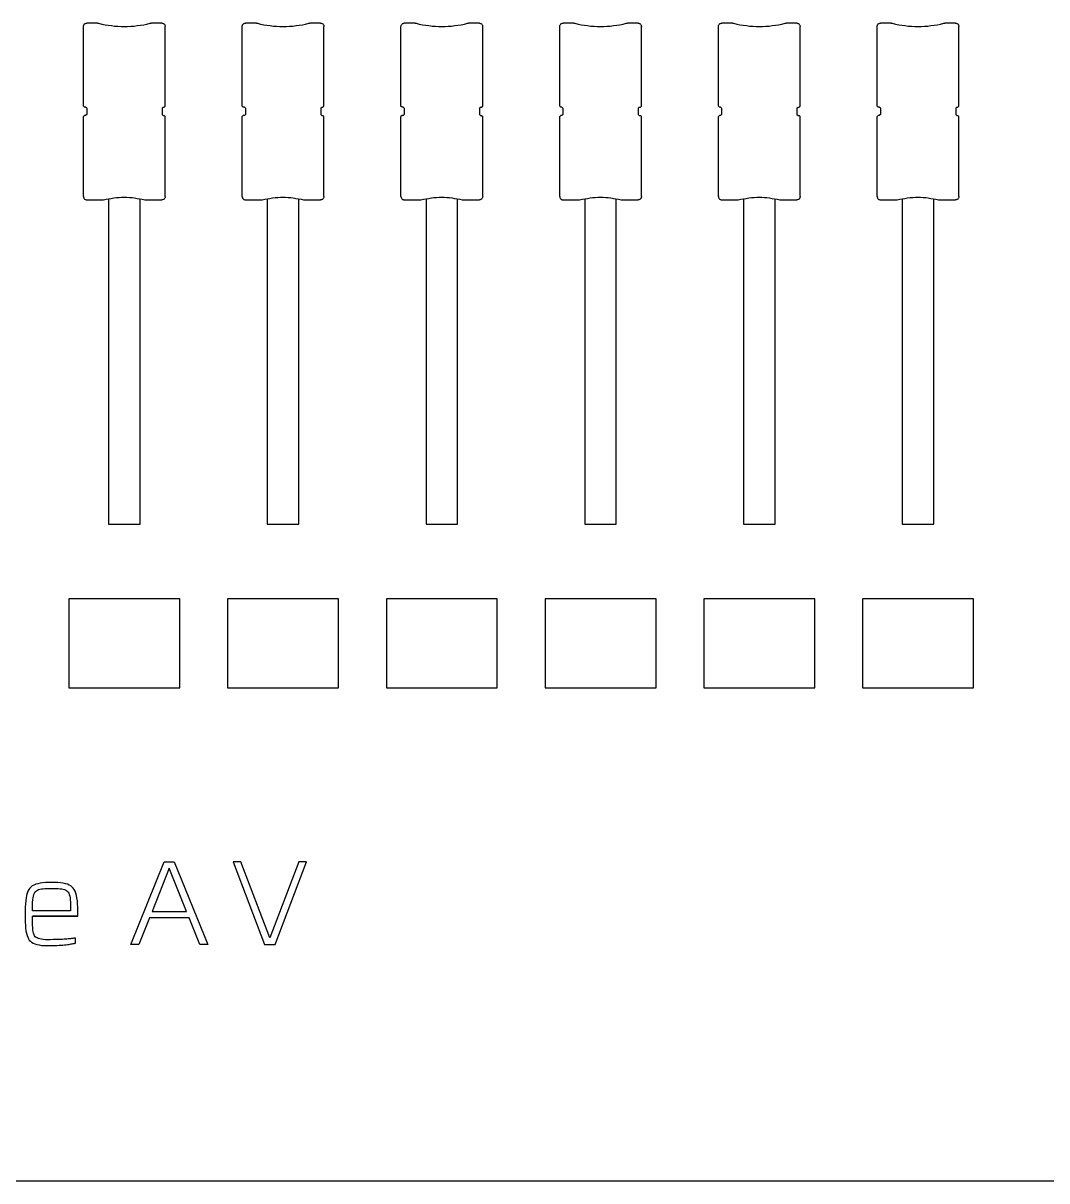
# Model space of a CAD drawing. Extents: x -49 to 275, y -8 to 142.
# Drawn here: x 31.97 to 36.81, y 87.31 to 92.78 of the extents above; entities that cross this region are included whole.
import ezdxf
from ezdxf.enums import TextEntityAlignment as Align

# ---------------------------------------------------------------- set-up
doc = ezdxf.new("R2010")
doc.units = 0
doc.header["$LTSCALE"] = 0.5
doc.header["$MEASUREMENT"] = 0
doc.layers.get('0').update_dxf_attribs({"linetype": 'CONTINUOUS'})
doc.layers.add('RISER', color=7, linetype='CONTINUOUS')
doc.styles.add('ARIAL', font='arial.ttf')

# ---------------------------------------------------------------- blocks, each defined once
blk = doc.blocks.new('*U31')
at = {"layer": 'RISER'}
for p, q in [((-4.506, -0.4239), (-4.506, -0.0478)), ((-4.4394, -0.0323), (-4.4904, -0.0323)), ((-4.4394, -0.0323), (-4.4345, -0.033)), ((-4.1915, -0.033), (-4.1865, -0.0323)), ((-4.1356, -0.0323), (-4.1865, -0.0323)), ((-4.12, -0.4239), (-4.12, -0.0478)), ((-3.756, -0.4239), (-3.756, -0.0478)), ((-3.6894, -0.0323), (-3.7404, -0.0323)), ((-3.6894, -0.0323), (-3.6845, -0.033)), ((-3.4415, -0.033), (-3.4365, -0.0323)), ((-3.3856, -0.0323), (-3.4365, -0.0323)), ((-3.37, -0.4239), (-3.37, -0.0478)), ((-3.006, -0.4239), (-3.006, -0.0478)), ((-2.9394, -0.0323), (-2.9904, -0.0323)), ((-2.9394, -0.0323), (-2.9345, -0.033)), ((-2.6915, -0.033), (-2.6865, -0.0323)), ((-2.6356, -0.0323), (-2.6865, -0.0323)), ((-2.62, -0.4239), (-2.62, -0.0478)), ((-2.256, -0.4239), (-2.256, -0.0478)), ((-2.1894, -0.0323), (-2.2404, -0.0323)), ((-2.1894, -0.0323), (-2.1845, -0.033)), ((-1.9415, -0.033), (-1.9365, -0.0323)), ((-1.8856, -0.0323), (-1.9365, -0.0323)), ((-1.87, -0.4239), (-1.87, -0.0478)), ((-1.506, -0.4239), (-1.506, -0.0478)), ((-1.4394, -0.0323), (-1.4904, -0.0323)), ((-1.4394, -0.0323), (-1.4345, -0.033)), ((-1.1915, -0.033), (-1.1865, -0.0323)), ((-1.1356, -0.0323), (-1.1865, -0.0323)), ((-1.12, -0.4239), (-1.12, -0.0478)), ((-0.756, -0.4239), (-0.756, -0.0478)), ((-0.6894, -0.0323), (-0.7404, -0.0323)), ((-0.6894, -0.0323), (-0.6845, -0.033)), ((-0.4415, -0.033), (-0.4365, -0.0323)), ((-0.3856, -0.0323), (-0.4365, -0.0323)), ((-0.37, -0.4239), (-0.37, -0.0478)), ((-4.501, -0.4289), (-4.506, -0.4239)), ((-4.496, -0.4289), (-4.501, -0.4289)), ((-4.491, -0.4338), (-4.496, -0.4289)), ((-4.491, -0.4338), (-4.491, -0.4636)), ((-4.135, -0.4338), (-4.13, -0.4289)), ((-4.135, -0.4338), (-4.135, -0.4636)), ((-4.13, -0.4289), (-4.125, -0.4289)), ((-4.125, -0.4289), (-4.12, -0.4239)), ((-3.751, -0.4289), (-3.756, -0.4239)), ((-3.746, -0.4289), (-3.751, -0.4289)), ((-3.741, -0.4338), (-3.746, -0.4289)), ((-3.741, -0.4338), (-3.741, -0.4636)), ((-3.385, -0.4338), (-3.38, -0.4289)), ((-3.385, -0.4338), (-3.385, -0.4636)), ((-3.38, -0.4289), (-3.375, -0.4289)), ((-3.375, -0.4289), (-3.37, -0.4239)), ((-3.001, -0.4289), (-3.006, -0.4239)), ((-2.996, -0.4289), (-3.001, -0.4289)), ((-2.991, -0.4338), (-2.996, -0.4289)), ((-2.991, -0.4338), (-2.991, -0.4636)), ((-2.635, -0.4338), (-2.63, -0.4289)), ((-2.635, -0.4338), (-2.635, -0.4636)), ((-2.63, -0.4289), (-2.625, -0.4289)), ((-2.625, -0.4289), (-2.62, -0.4239)), ((-2.251, -0.4289), (-2.256, -0.4239)), ((-2.246, -0.4289), (-2.251, -0.4289)), ((-2.241, -0.4338), (-2.246, -0.4289)), ((-2.241, -0.4338), (-2.241, -0.4636)), ((-1.885, -0.4338), (-1.88, -0.4289)), ((-1.885, -0.4338), (-1.885, -0.4636)), ((-1.88, -0.4289), (-1.875, -0.4289)), ((-1.875, -0.4289), (-1.87, -0.4239)), ((-1.501, -0.4289), (-1.506, -0.4239)), ((-1.496, -0.4289), (-1.501, -0.4289)), ((-1.491, -0.4338), (-1.496, -0.4289)), ((-1.491, -0.4338), (-1.491, -0.4636)), ((-1.135, -0.4338), (-1.13, -0.4289)), ((-1.135, -0.4338), (-1.135, -0.4636)), ((-1.13, -0.4289), (-1.125, -0.4289)), ((-1.125, -0.4289), (-1.12, -0.4239)), ((-0.751, -0.4289), (-0.756, -0.4239)), ((-0.746, -0.4289), (-0.751, -0.4289)), ((-0.741, -0.4338), (-0.746, -0.4289)), ((-0.741, -0.4338), (-0.741, -0.4636)), ((-0.385, -0.4338), (-0.38, -0.4289)), ((-0.385, -0.4338), (-0.385, -0.4636)), ((-0.38, -0.4289), (-0.375, -0.4289)), ((-0.375, -0.4289), (-0.37, -0.4239)), ((-4.501, -0.4686), (-4.506, -0.4735)), ((-4.506, -0.8513), (-4.506, -0.4735)), ((-4.496, -0.4686), (-4.501, -0.4686)), ((-4.491, -0.4636), (-4.496, -0.4686)), ((-4.135, -0.4636), (-4.13, -0.4686)), ((-4.13, -0.4686), (-4.125, -0.4686)), ((-4.125, -0.4686), (-4.12, -0.4735)), ((-4.12, -0.8513), (-4.12, -0.4735)), ((-3.751, -0.4686), (-3.756, -0.4735)), ((-3.756, -0.8513), (-3.756, -0.4735)), ((-3.746, -0.4686), (-3.751, -0.4686)), ((-3.741, -0.4636), (-3.746, -0.4686)), ((-3.385, -0.4636), (-3.38, -0.4686)), ((-3.38, -0.4686), (-3.375, -0.4686)), ((-3.375, -0.4686), (-3.37, -0.4735)), ((-3.37, -0.8513), (-3.37, -0.4735)), ((-3.001, -0.4686), (-3.006, -0.4735)), ((-3.006, -0.8513), (-3.006, -0.4735)), ((-2.996, -0.4686), (-3.001, -0.4686)), ((-2.991, -0.4636), (-2.996, -0.4686)), ((-2.635, -0.4636), (-2.63, -0.4686)), ((-2.63, -0.4686), (-2.625, -0.4686)), ((-2.625, -0.4686), (-2.62, -0.4735)), ((-2.62, -0.8513), (-2.62, -0.4735)), ((-2.251, -0.4686), (-2.256, -0.4735)), ((-2.256, -0.8513), (-2.256, -0.4735)), ((-2.246, -0.4686), (-2.251, -0.4686)), ((-2.241, -0.4636), (-2.246, -0.4686)), ((-1.885, -0.4636), (-1.88, -0.4686)), ((-1.88, -0.4686), (-1.875, -0.4686)), ((-1.875, -0.4686), (-1.87, -0.4735)), ((-1.87, -0.8513), (-1.87, -0.4735)), ((-1.501, -0.4686), (-1.506, -0.4735)), ((-1.506, -0.8513), (-1.506, -0.4735)), ((-1.496, -0.4686), (-1.501, -0.4686)), ((-1.491, -0.4636), (-1.496, -0.4686)), ((-1.135, -0.4636), (-1.13, -0.4686)), ((-1.13, -0.4686), (-1.125, -0.4686)), ((-1.125, -0.4686), (-1.12, -0.4735)), ((-1.12, -0.8513), (-1.12, -0.4735)), ((-0.751, -0.4686), (-0.756, -0.4735)), ((-0.756, -0.8513), (-0.756, -0.4735)), ((-0.746, -0.4686), (-0.751, -0.4686)), ((-0.741, -0.4636), (-0.746, -0.4686)), ((-0.385, -0.4636), (-0.38, -0.4686)), ((-0.38, -0.4686), (-0.375, -0.4686)), ((-0.375, -0.4686), (-0.37, -0.4735)), ((-0.37, -0.8513), (-0.37, -0.4735)), ((-4.4904, -0.8667), (-4.4283, -0.8667)), ((-4.4283, -0.8667), (-4.4121, -0.8665)), ((-4.3875, -0.8634), (-4.3875, -2.3988)), ((-4.2385, -2.3988), (-4.2385, -0.8634)), ((-4.2162, -0.8662), (-4.1949, -0.8667)), ((-4.1949, -0.8667), (-4.1356, -0.8667)), ((-3.7404, -0.8667), (-3.6783, -0.8667)), ((-3.6783, -0.8667), (-3.6621, -0.8665)), ((-3.6375, -0.8634), (-3.6375, -2.3988)), ((-3.4885, -2.3988), (-3.4885, -0.8634)), ((-3.4662, -0.8662), (-3.4449, -0.8667)), ((-3.4449, -0.8667), (-3.3856, -0.8667)), ((-2.9904, -0.8667), (-2.9283, -0.8667)), ((-2.9283, -0.8667), (-2.9121, -0.8665)), ((-2.8875, -0.8634), (-2.8875, -2.3988)), ((-2.7385, -2.3988), (-2.7385, -0.8634)), ((-2.7162, -0.8662), (-2.6949, -0.8667)), ((-2.6949, -0.8667), (-2.6356, -0.8667)), ((-2.2404, -0.8667), (-2.1783, -0.8667)), ((-2.1783, -0.8667), (-2.1621, -0.8665)), ((-2.1375, -0.8634), (-2.1375, -2.3988)), ((-1.9885, -2.3988), (-1.9885, -0.8634)), ((-1.9662, -0.8662), (-1.9449, -0.8667)), ((-1.9449, -0.8667), (-1.8856, -0.8667)), ((-1.4904, -0.8667), (-1.4283, -0.8667)), ((-1.4283, -0.8667), (-1.4121, -0.8665)), ((-1.3875, -0.8634), (-1.3875, -2.3988)), ((-1.2385, -2.3988), (-1.2385, -0.8634)), ((-1.2162, -0.8662), (-1.1949, -0.8667)), ((-1.1949, -0.8667), (-1.1356, -0.8667)), ((-0.7404, -0.8667), (-0.6783, -0.8667)), ((-0.6783, -0.8667), (-0.6621, -0.8665)), ((-0.6375, -0.8634), (-0.6375, -2.3988)), ((-0.4885, -2.3988), (-0.4885, -0.8634)), ((-0.4662, -0.8662), (-0.4449, -0.8667)), ((-0.4449, -0.8667), (-0.3856, -0.8667)), ((-4.3875, -2.3988), (-4.2385, -2.3988)), ((-3.6375, -2.3988), (-3.4885, -2.3988)), ((-2.8875, -2.3988), (-2.7385, -2.3988)), ((-2.1375, -2.3988), (-1.9885, -2.3988)), ((-1.3875, -2.3988), (-1.2385, -2.3988)), ((-0.6375, -2.3988), (-0.4885, -2.3988)), ((-4.051, -2.7501), (-4.575, -2.7501)), ((-4.575, -2.7501), (-4.575, -3.171)), ((-4.051, -3.171), (-4.051, -2.7501)), ((-3.301, -2.7501), (-3.825, -2.7501)), ((-3.825, -2.7501), (-3.825, -3.171)), ((-3.301, -3.171), (-3.301, -2.7501)), ((-2.551, -2.7501), (-3.075, -2.7501)), ((-3.075, -2.7501), (-3.075, -3.171)), ((-2.551, -3.171), (-2.551, -2.7501)), ((-1.801, -2.7501), (-2.325, -2.7501)), ((-2.325, -2.7501), (-2.325, -3.171)), ((-1.801, -3.171), (-1.801, -2.7501)), ((-1.051, -2.7501), (-1.575, -2.7501)), ((-1.575, -2.7501), (-1.575, -3.171)), ((-1.051, -3.171), (-1.051, -2.7501)), ((-0.301, -2.7501), (-0.825, -2.7501)), ((-0.825, -2.7501), (-0.825, -3.171)), ((-0.301, -3.171), (-0.301, -2.7501)), ((-4.575, -3.171), (-4.051, -3.171)), ((-3.825, -3.171), (-3.301, -3.171)), ((-3.075, -3.171), (-2.551, -3.171)), ((-2.325, -3.171), (-1.801, -3.171)), ((-1.575, -3.171), (-1.051, -3.171)), ((-0.825, -3.171), (-0.301, -3.171)), ((-7.941, -5.4991), (7.941, -5.4991))]:
    blk.add_line(p, q, dxfattribs=at)
for points in [[(-3.9189, -4.3826), (-3.9567, -4.3826), (-4.0066, -4.2579), (-4.1948, -4.2579), (-4.2452, -4.3826), (-4.2825, -4.3826), (-4.1242, -3.9922), (-4.0772, -3.9922), (-3.9189, -4.3826), (-3.9189, -4.3826)], [(-4.1821, -4.2269), (-4.0187, -4.2269), (-4.1007, -4.0227), (-4.1821, -4.2269)], [(-3.4891, -3.9922), (-3.6256, -4.351), (-3.7621, -3.9922), (-3.7983, -3.9922), (-3.6503, -4.3826), (-3.6004, -4.3826), (-3.4524, -3.9922), (-3.4891, -3.9922), (-3.4891, -3.9922)], [(-4.5542, -4.1171), (-4.5542, -4.1171), (-4.5596, -4.1116), (-4.566, -4.1067), (-4.5735, -4.1025), (-4.5821, -4.0989), (-4.5918, -4.0959), (-4.6026, -4.0936), (-4.6145, -4.092), (-4.6275, -4.091), (-4.6416, -4.0906), (-4.6567, -4.0909), (-4.6567, -4.0909), (-4.6721, -4.0906), (-4.6863, -4.091), (-4.6994, -4.092), (-4.7114, -4.0936), (-4.7222, -4.0959), (-4.732, -4.0989), (-4.7407, -4.1025), (-4.7482, -4.1067), (-4.7546, -4.1116), (-4.76, -4.1171), (-4.76, -4.1171), (-4.7645, -4.1236), (-4.7684, -4.1314), (-4.7719, -4.1407), (-4.7748, -4.1512), (-4.7772, -4.1631), (-4.7791, -4.1764), (-4.7804, -4.191), (-4.7813, -4.2069), (-4.7816, -4.2242), (-4.7813, -4.2429), (-4.7813, -4.2429), (-4.7816, -4.2606), (-4.7814, -4.277), (-4.7807, -4.2922), (-4.7795, -4.3061), (-4.7778, -4.3187), (-4.7756, -4.33), (-4.7729, -4.3401), (-4.7698, -4.3489), (-4.7661, -4.3565), (-4.762, -4.3627), (-4.762, -4.3627), (-4.757, -4.368), (-4.751, -4.3727), (-4.7438, -4.3768), (-4.7355, -4.3803), (-4.7261, -4.3831), (-4.7156, -4.3854), (-4.704, -4.387), (-4.6912, -4.388), (-4.6774, -4.3884), (-4.6625, -4.3881), (-4.6625, -4.3881), (-4.6515, -4.3879), (-4.6411, -4.3876), (-4.6312, -4.3873), (-4.6218, -4.3868), (-4.6128, -4.3863), (-4.6044, -4.3857), (-4.5964, -4.3849), (-4.5889, -4.3841), (-4.5819, -4.3832), (-4.5754, -4.3823), (-4.5754, -4.3823), (-4.5695, -4.3813), (-4.5641, -4.3804), (-4.5594, -4.3796), (-4.5553, -4.3789), (-4.5518, -4.3783), (-4.549, -4.3777), (-4.5467, -4.3773), (-4.5451, -4.3769), (-4.544, -4.3766), (-4.5436, -4.3764), (-4.5436, -4.3527), (-4.5436, -4.3527), (-4.544, -4.3528), (-4.5449, -4.353), (-4.5464, -4.3533), (-4.5484, -4.3535), (-4.551, -4.3539), (-4.5541, -4.3543), (-4.5578, -4.3547), (-4.562, -4.3552), (-4.5668, -4.3558), (-4.5721, -4.3564), (-4.5721, -4.3564), (-4.578, -4.357), (-4.5842, -4.3576), (-4.5909, -4.3581), (-4.598, -4.3585), (-4.6056, -4.3589), (-4.6136, -4.3593), (-4.622, -4.3595), (-4.6309, -4.3598), (-4.6402, -4.3599), (-4.6499, -4.3601), (-4.6499, -4.3601), (-4.663, -4.3605), (-4.6751, -4.3606), (-4.6861, -4.3603), (-4.6961, -4.3595), (-4.705, -4.3583), (-4.7129, -4.3567), (-4.7198, -4.3547), (-4.7255, -4.3523), (-4.7303, -4.3495), (-4.734, -4.3462), (-4.734, -4.3462), (-4.7369, -4.3422), (-4.7395, -4.3368), (-4.7418, -4.3303), (-4.7436, -4.3225), (-4.7451, -4.3134), (-4.7462, -4.3031), (-4.747, -4.2915), (-4.7473, -4.2788), (-4.7473, -4.2647), (-4.7469, -4.2494), (-4.5327, -4.2494), (-4.5327, -4.2429), (-4.5327, -4.2429), (-4.5325, -4.2242), (-4.5328, -4.2069), (-4.5337, -4.191), (-4.535, -4.1764), (-4.5369, -4.1631), (-4.5393, -4.1512), (-4.5423, -4.1407), (-4.5457, -4.1314), (-4.5497, -4.1236), (-4.5542, -4.1171), (-4.5542, -4.1171)], [(-4.5671, -4.2237), (-4.7469, -4.2237), (-4.7469, -4.2237), (-4.7471, -4.2093), (-4.747, -4.196), (-4.7464, -4.1838), (-4.7455, -4.1729), (-4.7443, -4.1631), (-4.7426, -4.1545), (-4.7406, -4.1471), (-4.7382, -4.1409), (-4.7354, -4.1359), (-4.7322, -4.132), (-4.7322, -4.132), (-4.7285, -4.1289), (-4.7239, -4.1262), (-4.7185, -4.1239), (-4.7122, -4.122), (-4.705, -4.1205), (-4.6971, -4.1194), (-4.6883, -4.1187), (-4.6786, -4.1184), (-4.6681, -4.1184), (-4.6567, -4.1189), (-4.6567, -4.1189), (-4.6455, -4.1184), (-4.635, -4.1184), (-4.6255, -4.1187), (-4.6167, -4.1194), (-4.6088, -4.1205), (-4.6017, -4.122), (-4.5955, -4.1239), (-4.59, -4.1262), (-4.5855, -4.1289), (-4.5817, -4.132), (-4.5817, -4.132), (-4.5786, -4.1359), (-4.5759, -4.1409), (-4.5735, -4.1471), (-4.5714, -4.1545), (-4.5698, -4.1631), (-4.5685, -4.1729), (-4.5676, -4.1838), (-4.5671, -4.196), (-4.5669, -4.2093), (-4.5671, -4.2237)], [(-4.5327, -4.2494), (-4.7469, -4.2494), (-4.5327, -4.2494)]]:
    blk.add_lwpolyline(points, dxfattribs=at)
for centre in [(-4.313, 0.4557), (-3.563, 0.4557), (-2.813, 0.4557), (-2.063, 0.4557), (-1.313, 0.4557), (-0.563, 0.4557)]:
    blk.add_arc(centre, 0.5036, 256.0343, 283.9657, dxfattribs=at)
for points, knots in [([(-4.506, -0.0478), (-4.5058, -0.0461), (-4.5055, -0.0426), (-4.5028, -0.038), (-4.4988, -0.0345), (-4.4944, -0.0326), (-4.4915, -0.0324), (-4.4904, -0.0323)], [0, 0, 0, 0, 0.214856, 0.429664, 0.644194, 0.85861, 1, 1, 1, 1]), ([(-4.1356, -0.0323), (-4.1338, -0.0325), (-4.1303, -0.0329), (-4.1257, -0.0355), (-4.1221, -0.0395), (-4.1203, -0.0438), (-4.1201, -0.0467), (-4.12, -0.0478)], [0, 0, 0, 0, 0.214811, 0.429658, 0.644213, 0.858624, 1, 1, 1, 1]), ([(-3.756, -0.0478), (-3.7558, -0.0461), (-3.7555, -0.0426), (-3.7528, -0.038), (-3.7488, -0.0345), (-3.7444, -0.0326), (-3.7415, -0.0324), (-3.7404, -0.0323)], [0, 0, 0, 0, 0.214856, 0.429664, 0.644194, 0.85861, 1, 1, 1, 1]), ([(-3.3856, -0.0323), (-3.3838, -0.0325), (-3.3803, -0.0329), (-3.3757, -0.0355), (-3.3721, -0.0395), (-3.3703, -0.0438), (-3.3701, -0.0467), (-3.37, -0.0478)], [0, 0, 0, 0, 0.214811, 0.429658, 0.644213, 0.858624, 1, 1, 1, 1]), ([(-3.006, -0.0478), (-3.0058, -0.0461), (-3.0055, -0.0426), (-3.0028, -0.038), (-2.9988, -0.0345), (-2.9944, -0.0326), (-2.9915, -0.0324), (-2.9904, -0.0323)], [0, 0, 0, 0, 0.214856, 0.429664, 0.644194, 0.85861, 1, 1, 1, 1]), ([(-2.6356, -0.0323), (-2.6338, -0.0325), (-2.6303, -0.0329), (-2.6257, -0.0355), (-2.6221, -0.0395), (-2.6203, -0.0438), (-2.6201, -0.0467), (-2.62, -0.0478)], [0, 0, 0, 0, 0.214811, 0.429658, 0.644213, 0.858624, 1, 1, 1, 1]), ([(-2.256, -0.0478), (-2.2558, -0.0461), (-2.2555, -0.0426), (-2.2528, -0.038), (-2.2488, -0.0345), (-2.2444, -0.0326), (-2.2415, -0.0324), (-2.2404, -0.0323)], [0, 0, 0, 0, 0.214856, 0.429664, 0.644194, 0.85861, 1, 1, 1, 1]), ([(-1.8856, -0.0323), (-1.8838, -0.0325), (-1.8803, -0.0329), (-1.8756, -0.0355), (-1.8721, -0.0395), (-1.8703, -0.0438), (-1.8701, -0.0467), (-1.87, -0.0478)], [0, 0, 0, 0, 0.214811, 0.429658, 0.644213, 0.858624, 1, 1, 1, 1]), ([(-1.506, -0.0478), (-1.5058, -0.0461), (-1.5055, -0.0426), (-1.5028, -0.038), (-1.4988, -0.0345), (-1.4944, -0.0326), (-1.4915, -0.0324), (-1.4904, -0.0323)], [0, 0, 0, 0, 0.214856, 0.429664, 0.644194, 0.85861, 1, 1, 1, 1]), ([(-1.1356, -0.0323), (-1.1338, -0.0325), (-1.1303, -0.0329), (-1.1256, -0.0355), (-1.1221, -0.0395), (-1.1203, -0.0438), (-1.1201, -0.0467), (-1.12, -0.0478)], [0, 0, 0, 0, 0.214811, 0.429658, 0.644213, 0.858624, 1, 1, 1, 1]), ([(-0.756, -0.0478), (-0.7558, -0.0461), (-0.7555, -0.0426), (-0.7528, -0.038), (-0.7488, -0.0345), (-0.7444, -0.0326), (-0.7415, -0.0324), (-0.7404, -0.0323)], [0, 0, 0, 0, 0.214856, 0.429664, 0.644194, 0.85861, 1, 1, 1, 1]), ([(-0.3856, -0.0323), (-0.3838, -0.0325), (-0.3803, -0.0329), (-0.3756, -0.0355), (-0.3721, -0.0395), (-0.3703, -0.0438), (-0.3701, -0.0467), (-0.37, -0.0478)], [0, 0, 0, 0, 0.214811, 0.429658, 0.644213, 0.858624, 1, 1, 1, 1]), ([(-4.506, -0.8513), (-4.5058, -0.853), (-4.5055, -0.8565), (-4.5028, -0.8611), (-4.4988, -0.8646), (-4.4944, -0.8665), (-4.4915, -0.8667), (-4.4904, -0.8667)], [0, 0, 0, 0, 0.214856, 0.429664, 0.644194, 0.85861, 1, 1, 1, 1]), ([(-4.4121, -0.8665), (-4.3791, -0.8603), (-4.3138, -0.848), (-4.2485, -0.8602), (-4.2162, -0.8662)], [0, 0, 0, 0, 0.505891, 1, 1, 1, 1]), ([(-4.12, -0.8513), (-4.1202, -0.853), (-4.1205, -0.8565), (-4.1232, -0.8611), (-4.1272, -0.8646), (-4.1315, -0.8665), (-4.1344, -0.8667), (-4.1356, -0.8667)], [0, 0, 0, 0, 0.214856, 0.429664, 0.644194, 0.85861, 1, 1, 1, 1]), ([(-3.756, -0.8513), (-3.7558, -0.853), (-3.7555, -0.8565), (-3.7528, -0.8611), (-3.7488, -0.8646), (-3.7444, -0.8665), (-3.7415, -0.8667), (-3.7404, -0.8667)], [0, 0, 0, 0, 0.214856, 0.429664, 0.644194, 0.85861, 1, 1, 1, 1]), ([(-3.6621, -0.8665), (-3.6291, -0.8603), (-3.5638, -0.848), (-3.4985, -0.8602), (-3.4662, -0.8662)], [0, 0, 0, 0, 0.505891, 1, 1, 1, 1]), ([(-3.37, -0.8513), (-3.3702, -0.853), (-3.3705, -0.8565), (-3.3732, -0.8611), (-3.3772, -0.8646), (-3.3815, -0.8665), (-3.3844, -0.8667), (-3.3856, -0.8667)], [0, 0, 0, 0, 0.214856, 0.429664, 0.644194, 0.85861, 1, 1, 1, 1]), ([(-3.006, -0.8513), (-3.0058, -0.853), (-3.0055, -0.8565), (-3.0028, -0.8611), (-2.9988, -0.8646), (-2.9944, -0.8665), (-2.9915, -0.8667), (-2.9904, -0.8667)], [0, 0, 0, 0, 0.214856, 0.429664, 0.644194, 0.85861, 1, 1, 1, 1]), ([(-2.9121, -0.8665), (-2.8791, -0.8603), (-2.8138, -0.848), (-2.7485, -0.8602), (-2.7162, -0.8662)], [0, 0, 0, 0, 0.505891, 1, 1, 1, 1]), ([(-2.62, -0.8513), (-2.6202, -0.853), (-2.6205, -0.8565), (-2.6232, -0.8611), (-2.6272, -0.8646), (-2.6315, -0.8665), (-2.6344, -0.8667), (-2.6356, -0.8667)], [0, 0, 0, 0, 0.214856, 0.429664, 0.644194, 0.85861, 1, 1, 1, 1]), ([(-2.256, -0.8513), (-2.2558, -0.853), (-2.2555, -0.8565), (-2.2528, -0.8611), (-2.2488, -0.8646), (-2.2444, -0.8665), (-2.2415, -0.8667), (-2.2404, -0.8667)], [0, 0, 0, 0, 0.214856, 0.429664, 0.644194, 0.85861, 1, 1, 1, 1]), ([(-2.1621, -0.8665), (-2.1291, -0.8603), (-2.0638, -0.848), (-1.9985, -0.8602), (-1.9662, -0.8662)], [0, 0, 0, 0, 0.505891, 1, 1, 1, 1]), ([(-1.87, -0.8513), (-1.8702, -0.853), (-1.8705, -0.8565), (-1.8732, -0.8611), (-1.8772, -0.8646), (-1.8815, -0.8665), (-1.8844, -0.8667), (-1.8856, -0.8667)], [0, 0, 0, 0, 0.214856, 0.429664, 0.644194, 0.85861, 1, 1, 1, 1]), ([(-1.506, -0.8513), (-1.5058, -0.853), (-1.5055, -0.8565), (-1.5028, -0.8611), (-1.4988, -0.8646), (-1.4944, -0.8665), (-1.4915, -0.8667), (-1.4904, -0.8667)], [0, 0, 0, 0, 0.214856, 0.429664, 0.644194, 0.85861, 1, 1, 1, 1]), ([(-1.4121, -0.8665), (-1.3791, -0.8603), (-1.3138, -0.848), (-1.2485, -0.8602), (-1.2162, -0.8662)], [0, 0, 0, 0, 0.505891, 1, 1, 1, 1]), ([(-1.12, -0.8513), (-1.1202, -0.853), (-1.1205, -0.8565), (-1.1232, -0.8611), (-1.1272, -0.8646), (-1.1315, -0.8665), (-1.1344, -0.8667), (-1.1356, -0.8667)], [0, 0, 0, 0, 0.214856, 0.429664, 0.644194, 0.85861, 1, 1, 1, 1]), ([(-0.756, -0.8513), (-0.7558, -0.853), (-0.7555, -0.8565), (-0.7528, -0.8611), (-0.7488, -0.8646), (-0.7444, -0.8665), (-0.7415, -0.8667), (-0.7404, -0.8667)], [0, 0, 0, 0, 0.214856, 0.429664, 0.644194, 0.85861, 1, 1, 1, 1]), ([(-0.6621, -0.8665), (-0.6291, -0.8603), (-0.5638, -0.848), (-0.4985, -0.8602), (-0.4662, -0.8662)], [0, 0, 0, 0, 0.505891, 1, 1, 1, 1]), ([(-0.37, -0.8513), (-0.3702, -0.853), (-0.3705, -0.8565), (-0.3732, -0.8611), (-0.3772, -0.8646), (-0.3815, -0.8665), (-0.3844, -0.8667), (-0.3856, -0.8667)], [0, 0, 0, 0, 0.214856, 0.429664, 0.644194, 0.85861, 1, 1, 1, 1])]:
    blk.add_open_spline(points, degree=3, knots=knots, dxfattribs=at)
at = {"layer": 'RISER', "color": 1, "style": 'ARIAL'}
blk.add_attdef('STATIONID', text='', height=0.6875, dxfattribs=at).set_placement((0, 6.9429), align=Align.CENTER)
blk.add_attdef('DRAWINGREF', text='', height=0.6875, dxfattribs=at).set_placement((0, -6.1428), align=Align.TOP_CENTER)

msp = doc.modelspace()

# ---------------------------------------------------------------- block references
msp.add_blockref('*U31', (36.7647, 92.8083))

doc.saveas('drawing.dxf')
